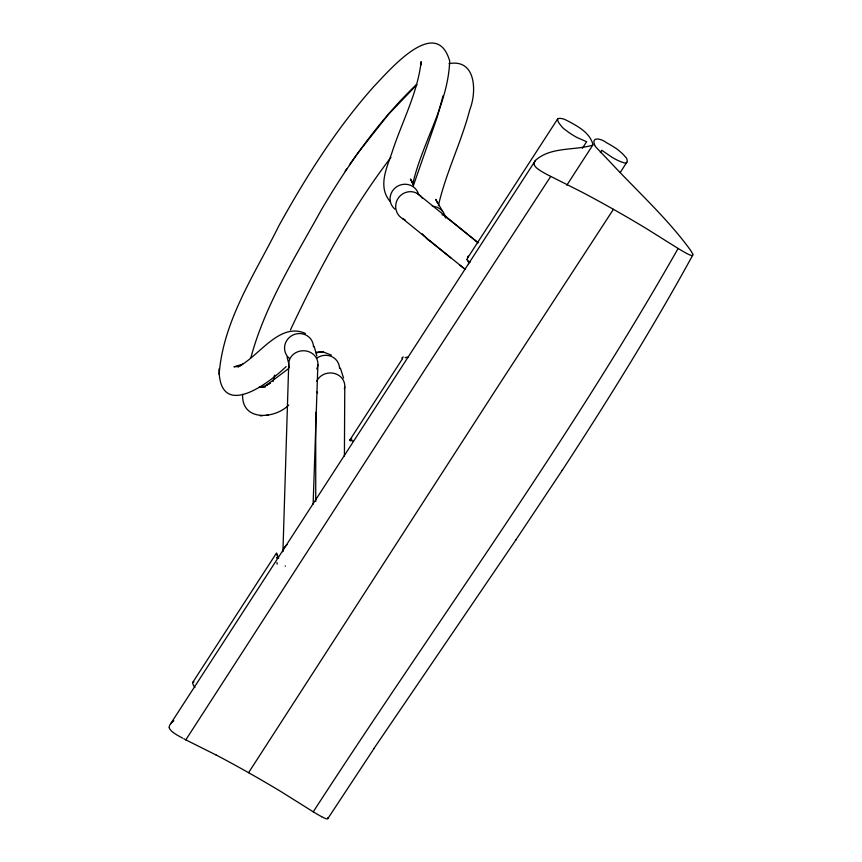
<?xml version="1.0" encoding="UTF-8"?>
<svg xmlns="http://www.w3.org/2000/svg" width="862" height="862" viewBox="0 0 862 862"><rect width="100%" height="100%" fill="white"/><g stroke="black" fill="none" stroke-linecap="round" stroke-linejoin="round"><path stroke-width="1.29" d="M344.412 455.987L344.768 386.693M282.941 551.098L288.748 363.355M313.132 504.141L317.884 364.604M467.269 259.009L467.269 259.602M219.142 374.356C223.183 320.168 255.464 273.157 278.932 225.672C306.225 176.451 336.449 128.47 374 86.351C388.202 71.751 436.172 14.223 449.695 61.062C448.111 104.571 422.132 142.521 412.672 184.393M438.359 205.802C445.794 172.853 461.332 142.381 469.79 109.711C476.718 92.396 476.503 58.616 449.037 63.626M443.057 95.801L437.185 117.254L413.21 186.127M273.125 381.457L274.601 375.11M250.885 357.698C265.14 304.491 295.3 257.21 321.612 209.369C348.194 164.351 378.537 120.96 416.346 84.605M290.472 329.855C318.821 269.644 350.36 210.328 390.96 157.39M620.295 172.422L627.019 161.916A59.844 13.533 32.9 0 0 627.234 160.591L626.836 158.823A15.117 3.416 32.9 0 0 626.135 157.703L623.431 154.664A39.113 8.846 32.9 0 0 621.944 153.21L618.41 150.128A11.368 2.575 32.9 0 0 615.673 148.135L610.63 145.021A38.693 8.749 32.9 0 0 606.546 142.758C601.482 138.685 590.686 135.851 594.877 145.549M468.023 257.382L467.43 258.352A14.708 6.206 9.4 0 0 467.344 259.02M692.714 255.195C652.405 328.821 608.001 400.097 562.186 470.404M534.181 164.426A13.372 3.028 32.9 0 0 536.164 167.497A5.743 1.304 32.9 0 0 537.985 169.027L539.213 169.9A18.35 4.148 32.9 0 0 540.054 170.471A10.021 2.263 32.9 0 0 541.056 171.118L542.413 171.937A44.684 10.107 32.9 0 0 546.993 174.501L580.966 191.623A301.01 68.098 32.9 0 1 613.442 209.326A301.01 68.098 32.9 0 1 646.371 228.57L678.114 248.471C567.573 443.251 434.857 624.045 313.251 811.832L281.518 791.93A301.01 68.098 32.9 0 0 248.579 772.697A301.01 68.098 32.9 0 0 216.103 754.983M194.887 687.564L194.586 687.111A59.844 13.533 32.9 0 1 193.314 684.945L192.582 682.995A15.117 3.416 32.9 0 1 192.754 682.37L276.53 552.995M467.657 257.9L557.606 118.999L559.212 118.396A39.113 8.846 32.9 0 1 560.246 118.353L562.983 118.816A11.368 2.575 32.9 0 1 565.397 119.743L570.245 122.21A38.693 8.749 32.9 0 1 574.351 124.57C582.313 129.02 590.535 135.172 592.916 144.439M349.713 440.234L402.511 358.711M169.167 727.7L169.308 726.321A139.859 31.635 32.9 0 1 169.965 724.78L535.474 160.418C550.689 146.572 573.973 150.731 592.657 145.172A13.469 3.049 32.9 0 0 592.894 144.945L566.83 185.179M183.832 738.799L185.815 739.855L425.041 369.421L550.678 176.484M600.351 152.488L601.773 150.29L612.128 157.337A16.27 3.685 32.9 0 0 616.933 159.966A28.274 6.39 32.9 0 0 620.371 161.55L624.185 162.896A11.421 2.586 32.9 0 0 625.521 163.069L626.814 162.358M248.579 772.686L499.691 383.741L613.432 209.326M582.346 148.339L586.623 141.724L577.152 137.575A16.27 3.685 32.9 0 1 572.282 134.752A28.274 6.39 32.9 0 1 568.586 132.295L564.19 129.009A11.421 2.586 32.9 0 1 562.412 127.414L559.449 123.74A59.844 13.533 32.9 0 1 558.167 121.574L557.445 119.635A15.117 3.416 32.9 0 1 557.606 118.999M327.851 818.566L374.065 748.485M515.616 540.28L562.358 470.113M345.177 171.161L346.621 169.049M373.796 748.722L515.81 540M349.498 164.825L356.221 155.225M535.474 160.418L534.828 161.42A139.859 31.635 32.9 0 0 534.16 162.95L534.02 164.34M356.943 154.212L388.353 114.495L416.939 84.681M170.611 723.789L172.917 721.386M192.754 682.37L193.982 681.81M286.152 366.587C268.416 383.709 219.185 420.624 219.045 368.85M173.197 721.171L173.79 720.729M288.77 368.44L265.722 385.777L270.205 383.159L264.332 386.165L259.839 387.232M288.716 405.075C274.698 419.234 241.317 421.626 242.631 394.29M405.129 357.719L406.153 357.525M316.02 352.59L323.228 351.955L316.02 352.59L323.228 351.955L331.428 355.133M259.106 387.297L265.442 386.736L262.21 386.704M260.302 415.861L262.533 415.667M265.959 415.355L268.125 415.172M238.289 366.21L239.636 366.35L233.958 366.813L242.631 364.217L237.966 366.867C258.783 356.814 279.407 321.472 305.45 333.497M351.093 440.342L353.183 441.247M470.264 262.102L469.521 261.789M185.815 739.855L216.103 754.993M321.612 816.68L322.916 817.359A10.021 2.263 32.9 0 0 323.853 817.812A18.35 4.148 32.9 0 0 324.629 818.146L325.728 818.588A5.743 1.304 32.9 0 0 327.161 818.9A13.372 3.028 32.9 0 0 327.851 817.542M182.679 738.163L182.141 737.872A44.684 10.107 32.9 0 1 177.55 735.318L176.193 734.489A10.021 2.263 32.9 0 1 175.201 733.831A18.35 4.148 32.9 0 1 174.361 733.271L173.122 732.388A5.743 1.304 32.9 0 1 171.322 730.879A13.372 3.028 32.9 0 1 169.318 727.797M678.114 248.471L681.864 250.691A44.684 10.107 32.9 0 0 686.475 253.331L687.779 253.988A10.021 2.263 32.9 0 0 688.716 254.441A18.35 4.148 32.9 0 0 689.492 254.786L690.591 255.227A5.743 1.304 32.9 0 0 692.024 255.54A13.372 3.028 32.9 0 0 692.595 253.913M313.251 811.832L317 814.051A44.684 10.107 32.9 0 0 321.612 816.691M478.281 242.836L417.359 193.487M459.597 264.968L464.65 268.825M468.26 261.035L467.689 260.475A17.165 6.163 -33 0 1 467.484 259.925M477.817 242.578L444.426 215.748M465.286 269.461L402.662 218.668M429.815 240.972L450.848 257.943M422.337 233.882L423.985 235.854M595.179 146.152L595.265 146.271A13.469 3.049 32.9 0 0 595.771 146.928L611.093 163.047C637.449 191.332 666.412 217.58 689.481 248.773A139.859 31.635 32.9 0 1 691.539 251.844L692.757 253.999M278.631 558.134L277.305 554.945M413.329 183.821L410.441 179.016L412.93 184.145L412.219 181.904M390.152 201.492C376.759 185.912 387.922 165.633 393.094 149.158C402.834 120.195 417.693 92.299 421.13 61.633L421.184 64.316M442.723 211.492L435.741 199.424L437.702 203.454M276.853 553.867L277.09 554.374A16.755 2.263 89.8 0 1 277.23 555.343M467.366 259.958L467.376 259.99A10.958 3.922 -34.4 0 1 467.312 259.785M340.382 368.128L343.55 378.041M314.167 346.395L316.871 356.049M420.516 63.465L421.012 64.909M277.435 555.376L277.295 554.535M287.1 356.965L288.404 362.352M277.812 556.917L278.038 558.156M315.729 412.37L315.74 501.468M442.066 214.692A14.589 14.104 -51.1 0 1 448.434 219.185M430.946 241.543A14.589 14.104 -51.1 0 1 424.988 236.371M432.239 206.255A14.589 13.921 -27 0 1 445.46 217.989M316.505 358.376A14.589 13.911 -26 0 1 331.471 356.48A14.589 13.911 -26 0 1 339.585 368.462M316.742 381.187A14.6 13.178 -3.6 0 1 334.758 373.558A14.6 13.178 -3.6 0 1 344.38 389.074M317.636 392.975A14.6 13.178 -3.6 0 1 317.054 392.005M405.032 219.735A14.589 14.169 -50.4 0 1 398.901 197.279A14.589 14.169 -50.4 0 1 422.186 198.12M394.828 209.078A14.589 13.986 -25.1 0 1 397.21 186.429A14.589 13.986 -25.1 0 1 418.652 194.661M289.276 358.323A14.589 13.975 -24.1 0 1 292.994 335.006A14.589 13.975 -24.1 0 1 313.499 346.815M289.19 367.384A14.6 13.242 -1.6 0 1 304.34 350.769A14.6 13.242 -1.6 0 1 316.796 369.001M282.671 551.712A14.589 12.941 9.7 0 1 287.186 544.547M468.529 264.149A14.589 14.18 -55.1 0 1 468.971 261.305M350.651 441.021A24.082 3.868 43.1 0 1 350.478 440.536M402.328 358.603A24.039 7.456 30.8 0 1 402.586 358.032M401.972 357.924A34.211 9.191 19 0 1 403.276 356.933M405.916 357.385A14.158 4.418 23.7 0 1 407.909 357.277M351.588 439.2A14.46 5.635 50 0 1 351.933 439.049M349.843 439.922A32.034 5.926 50.3 0 1 350.392 439.491M467.441 257.253A22.326 10.161 9.1 0 1 468.217 256.143M467.236 259.839A6.81 2.392 -39.2 0 1 467.15 259.688M468.659 262.35A34.2 12.337 -31.8 0 1 467.937 261.294M276.982 562.606A32.39 3.189 87.2 0 1 277.176 564.147M276.842 553.954A7.23 1.368 -81.1 0 1 276.885 554.158M285.376 566.248A22.962 0.711 61.3 0 1 285.203 565.914M276.594 557.326A24.082 3.717 -86.2 0 1 276.702 558.08"/></g></svg>
